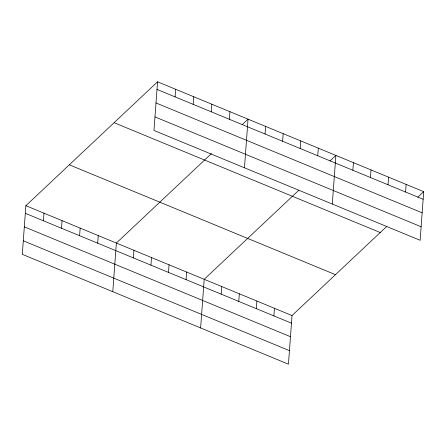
<?xml version="1.0" encoding="UTF-8"?>
<svg xmlns="http://www.w3.org/2000/svg" width="446" height="446" viewBox="0 0 446 446"><rect width="100%" height="100%" fill="white"/><g stroke="black" fill="none" stroke-linecap="round" stroke-linejoin="round"><path stroke-width="0.67" d="M157.55 81.808L153.976 130.449L420.126 240.299L423.7 191.657L157.55 81.808L25.874 205.701L22.3 254.343L288.45 364.192L292.024 315.551L386.665 226.501M43.413 220.776L43.97 213.171M61.509 228.246L62.066 220.642M79.611 235.717L80.169 228.112M97.707 243.187L98.265 235.583M112.793 291.69L116.361 243.053L211.499 153.535M133.371 257.905L133.928 250.301M150.938 265.153L151.495 257.554M175.088 96.882L175.646 89.278M168.504 272.406L169.062 264.801M193.185 104.353L193.742 96.749M186.071 279.653L186.629 272.054M211.287 111.823L211.844 104.219M200.622 327.944L204.196 279.302L298.837 190.252M229.383 119.288L229.941 111.69M221.199 294.154L221.757 286.549M244.469 167.796L248.037 119.16L242.117 124.735M238.766 301.407L239.324 293.803M265.047 134.012L265.604 126.408M256.333 308.654L256.89 301.05M282.613 141.259L283.171 133.655M273.9 315.907L274.457 308.303M300.18 148.512L300.738 140.908M317.747 155.76L318.305 148.156M332.298 204.045L335.871 155.409L329.945 160.984M352.875 170.26L353.438 162.656M370.442 177.514L371 169.909M388.009 184.761L388.566 177.157M405.576 192.009L406.133 184.41M417.774 197.232L423.7 191.657M156.992 89.412L423.142 199.262M155.994 102.954L422.145 212.803M154.974 116.908L421.124 226.758M114.098 122.695L380.248 232.544M69.325 164.819L335.476 274.669M25.874 205.701L292.024 315.551M25.316 213.305L291.467 323.155M24.318 226.847L290.469 336.697M23.292 240.801L289.448 350.651"/></g></svg>
